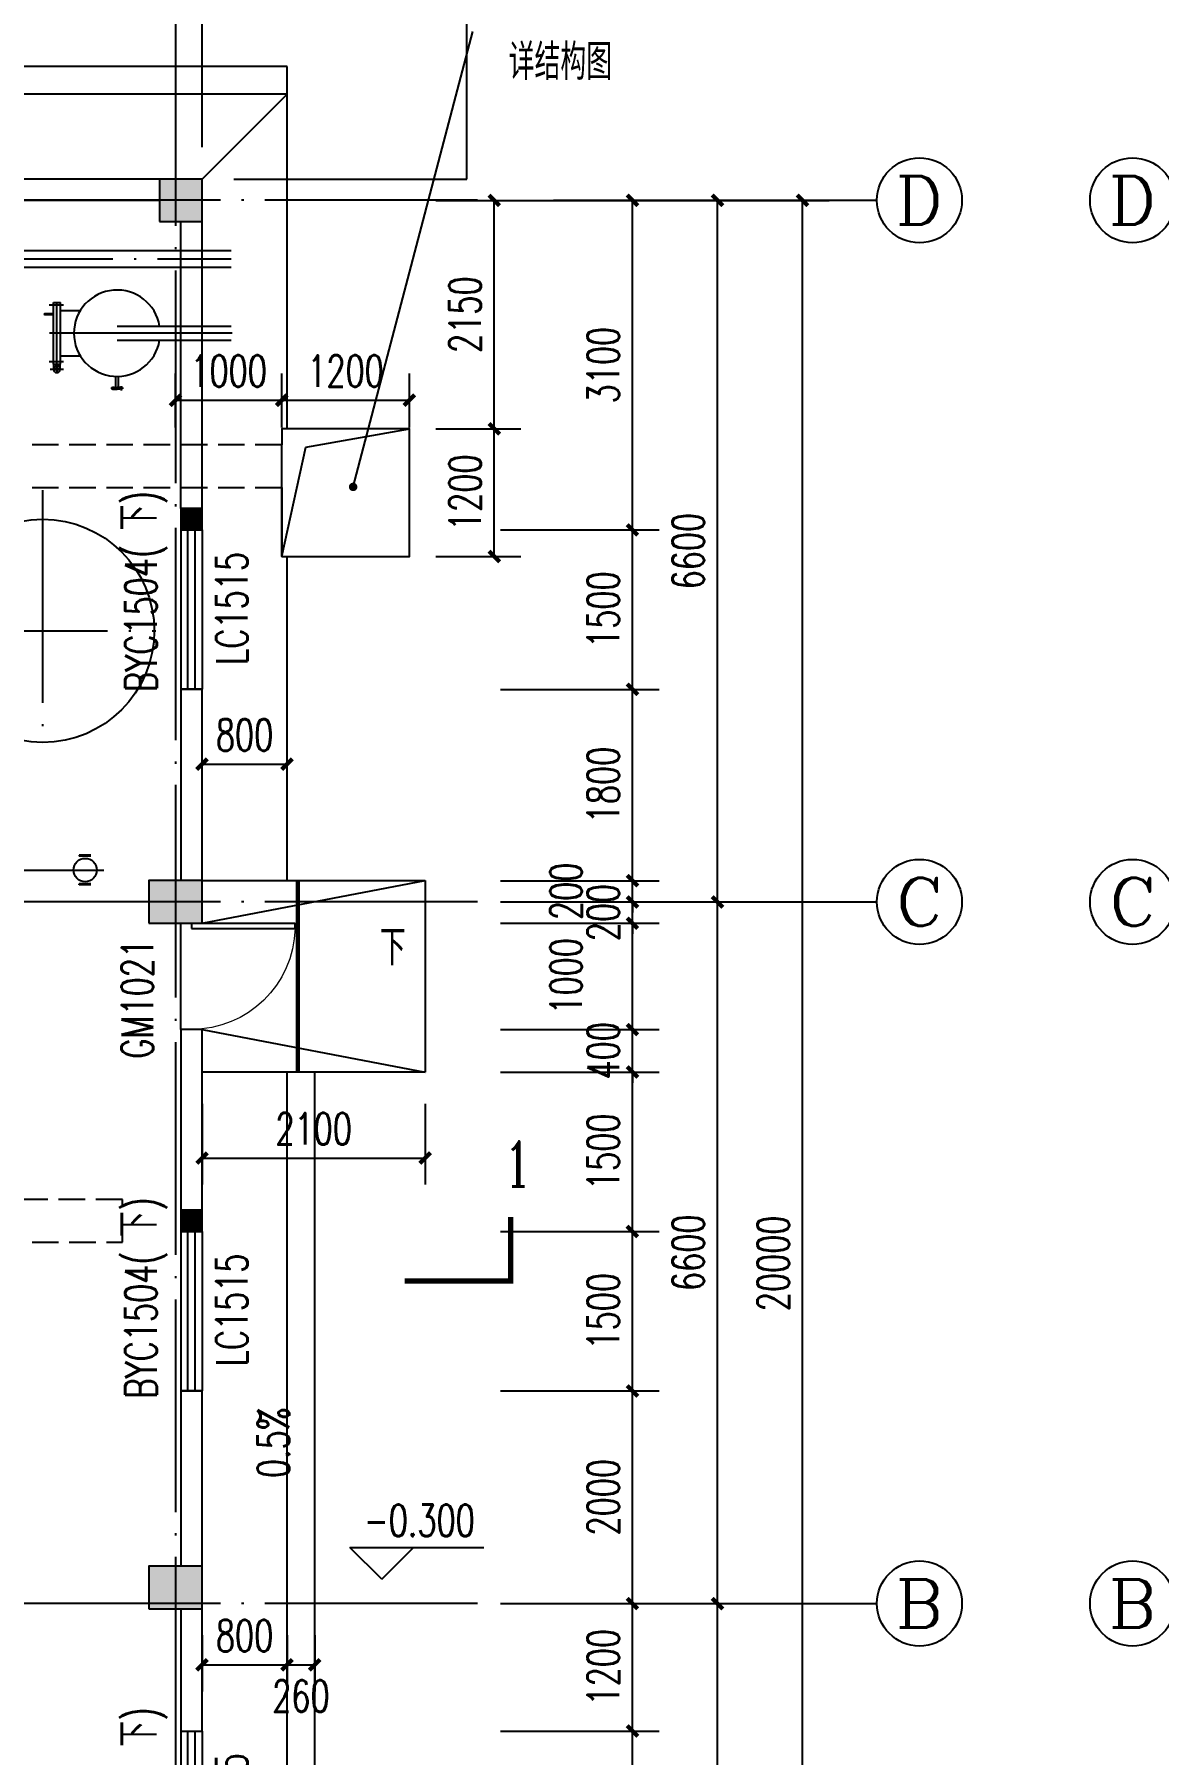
# Model space of a CAD drawing. Header units: millimetres. Extents: x 198973 to 311338, y 50799 to 196797.
# Drawn here: x 217039 to 227615, y 86682 to 102864 of the extents above; entities that cross this region are included whole.
import ezdxf
from ezdxf.enums import TextEntityAlignment as Align

# ---------------------------------------------------------------- set-up
doc = ezdxf.new("R2010")
doc.units = ezdxf.units.MM
doc.header["$LTSCALE"] = 1000
for name, pattern in [('CACHE', [0.375, 0.25, -0.125]), ('CENTER', [2, 1.25, -0.25, 0.25, -0.25]), ('DASH', [0.35, 0.25, -0.1]), ('DOTE', [2.42, 2, -0.2, 0.02, -0.2])]:
    doc.linetypes.add(name, pattern=pattern)
for name, color, linetype in [('01', 7, 'Continuous'), ('3T_WOOD', 21, 'Continuous'), ('AXIS', 3, 'Continuous'), ('AXIS_TEXT', 7, 'Continuous'), ('COLUMN', 255, 'Continuous'), ('DIM_ELEV', 3, 'Continuous'), ('DIM_LEAD', 3, 'Continuous'), ('DIM_SYMB', 3, 'Continuous'), ('DOTE', 1, 'CENTER'), ('PUB_DIM', 3, 'Continuous'), ('PUB_HATCH', 8, 'Continuous'), ('PUB_TEXT', 7, 'Continuous'), ('STAIR', 2, 'Continuous'), ('WALL', 141, 'Continuous'), ('WINDOW', 2, 'Continuous'), ('WINDOW_TEXT', 7, 'Continuous')]:
    doc.layers.add(name, color=color, linetype=linetype)
doc.styles.add('_TCH_AXIS', font='COMPLEX', dxfattribs={"bigfont": 'GBCBIG'})
doc.styles.add('_TCH_DIM', font='SIMPLEX', dxfattribs={"bigfont": 'GBCBIG'})
doc.styles.add('_TCH_DIM_T3', font='SIMPLEX', dxfattribs={"width": 0.705882, "bigfont": 'GBCBIG'})
doc.styles.add('_TCH_LABEL', font='COMPLEX', dxfattribs={"bigfont": 'GBCBIG'})
doc.styles.add('_TCH_WINDOW', font='SIMPLEX', dxfattribs={"height": 3.5, "bigfont": 'GBCBIG'})
doc.styles.add('DIM_FONT', font='SIMPLEX.shx', dxfattribs={"width": 0.8})
doc.dimstyles.new('_TCH_ARCH&&100', dxfattribs={"dimtxt": 297.5, "dimasz": 100, "dimexe": 250, "dimexo": 300, "dimgap": 126.25, "dimtad": 1, "dimdec": 0, "dimzin": 0, "dimdsep": 46, "dimtxsty": '_TCH_DIM_T3', "dimblk": 'ARCHTICK', "dimcen": 0.09, "dimclrt": 7, "dimazin": 2, "dimtfac": 1, "dimtdec": 0, "dimtix": 1, "dimtmove": 2, "dimatfit": 3, "dimfxl": 1, "dimtolj": 1, "dimtzin": 0, "dimarcsym": 0})
doc.dimstyles.new('DIMN', dxfattribs={"dimtxt": 300, "dimasz": 1, "dimexe": 250, "dimexo": 300, "dimgap": 150, "dimtad": 1, "dimdec": 0, "dimzin": 0, "dimdsep": 46, "dimtxsty": 'DIM_FONT', "dimblk": '_DIMX', "dimcen": 0.09, "dimclrt": 7, "dimadec": 0, "dimazin": 0, "dimtfac": 1, "dimtdec": 0, "dimtix": 1, "dimtmove": 2, "dimatfit": 3, "dimldrblk": '_DIMX', "dimfxl": 1, "dimtolj": 1, "dimtzin": 0, "dimarcsym": 0})

# ---------------------------------------------------------------- blocks, each defined once
blk = doc.blocks.new('_ArchTick')
at = {"color": 0, "linetype": 'ByBlock', "const_width": 0.4}
blk.add_lwpolyline([(-0.5, -0.5), (0.5, 0.5)], dxfattribs=at)
blk = doc.blocks.new('*D59')
at = {"layer": 'DEFPOINTS', "color": 0, "transparency": 16777216}
for p in [(218616, 93103), (220716, 93103), (220716, 92294)]:
    blk.add_point(p, dxfattribs=at)
at = {"layer": 'PUB_DIM', "color": 0, "lineweight": -2, "transparency": 16777216}
for p, q in [((218616, 92803), (218616, 92044)), ((220716, 92803), (220716, 92044)), ((218616, 92294), (220716, 92294))]:
    blk.add_line(p, q, dxfattribs=at)
at = {"layer": 'PUB_DIM', "color": 0, "lineweight": -2, "transparency": 16777216, "xscale": 100, "yscale": 100, "zscale": 100, "rotation": 180}
blk.add_blockref('_ArchTick', (218616, 92294), dxfattribs=at)
at = {"layer": 'PUB_DIM', "color": 0, "lineweight": -2, "transparency": 16777216, "xscale": 100, "yscale": 100, "zscale": 100}
blk.add_blockref('_ArchTick', (220716, 92294), dxfattribs=at)
at = {"layer": 'PUB_DIM', "color": 7, "transparency": 16777216, "insert": (219666, 92569), "char_height": 297.5, "attachment_point": 5, "style": '_TCH_DIM_T3'}
blk.add_mtext('\\A1;2100', dxfattribs=at)
blk = doc.blocks.new('*D64')
at = {"layer": 'DEFPOINTS', "color": 0, "transparency": 16777216}
for p in [(219416, 95999), (218616, 95803), (219416, 95803)]:
    blk.add_point(p, dxfattribs=at)
at = {"layer": 'PUB_DIM', "color": 0, "lineweight": -2, "transparency": 16777216}
for p, q in [((218616, 96103), (218616, 96249)), ((219416, 96103), (219416, 96249)), ((218616, 95999), (219416, 95999))]:
    blk.add_line(p, q, dxfattribs=at)
at = {"layer": 'PUB_DIM', "color": 0, "lineweight": -2, "transparency": 16777216, "xscale": 100, "yscale": 100, "zscale": 100, "rotation": 180}
blk.add_blockref('_ArchTick', (218616, 95999), dxfattribs=at)
at = {"layer": 'PUB_DIM', "color": 0, "lineweight": -2, "transparency": 16777216, "xscale": 100, "yscale": 100, "zscale": 100}
blk.add_blockref('_ArchTick', (219416, 95999), dxfattribs=at)
at = {"layer": 'PUB_DIM', "color": 7, "transparency": 16777216, "insert": (219016, 96274), "char_height": 297.5, "attachment_point": 5, "style": '_TCH_DIM_T3'}
blk.add_mtext('\\A1;800', dxfattribs=at)
blk = doc.blocks.new('*D65')
at = {"layer": 'DEFPOINTS', "color": 0, "transparency": 16777216}
for p in [(219366, 99423), (218366, 98866), (219366, 98866)]:
    blk.add_point(p, dxfattribs=at)
at = {"layer": 'PUB_DIM', "color": 0, "lineweight": -2, "transparency": 16777216}
for p, q in [((218366, 99166), (218366, 99673)), ((219366, 99166), (219366, 99673)), ((218366, 99423), (219366, 99423))]:
    blk.add_line(p, q, dxfattribs=at)
at = {"layer": 'PUB_DIM', "color": 0, "lineweight": -2, "transparency": 16777216, "xscale": 100, "yscale": 100, "zscale": 100, "rotation": 180}
blk.add_blockref('_ArchTick', (218366, 99423), dxfattribs=at)
at = {"layer": 'PUB_DIM', "color": 0, "lineweight": -2, "transparency": 16777216, "xscale": 100, "yscale": 100, "zscale": 100}
blk.add_blockref('_ArchTick', (219366, 99423), dxfattribs=at)
at = {"layer": 'PUB_DIM', "color": 7, "transparency": 16777216, "insert": (218866, 99698), "char_height": 297.5, "attachment_point": 5, "style": '_TCH_DIM_T3'}
blk.add_mtext('\\A1;1000', dxfattribs=at)
blk = doc.blocks.new('*D66')
at = {"layer": 'DEFPOINTS', "color": 0, "transparency": 16777216}
for p in [(220566, 99423), (219366, 98866), (220566, 98866)]:
    blk.add_point(p, dxfattribs=at)
at = {"layer": 'PUB_DIM', "color": 0, "lineweight": -2, "transparency": 16777216}
for p, q in [((219366, 99166), (219366, 99673)), ((220566, 99166), (220566, 99673)), ((219366, 99423), (220566, 99423))]:
    blk.add_line(p, q, dxfattribs=at)
at = {"layer": 'PUB_DIM', "color": 0, "lineweight": -2, "transparency": 16777216, "xscale": 100, "yscale": 100, "zscale": 100, "rotation": 180}
blk.add_blockref('_ArchTick', (219366, 99423), dxfattribs=at)
at = {"layer": 'PUB_DIM', "color": 0, "lineweight": -2, "transparency": 16777216, "xscale": 100, "yscale": 100, "zscale": 100}
blk.add_blockref('_ArchTick', (220566, 99423), dxfattribs=at)
at = {"layer": 'PUB_DIM', "color": 7, "transparency": 16777216, "insert": (219966, 99698), "char_height": 297.5, "attachment_point": 5, "style": '_TCH_DIM_T3'}
blk.add_mtext('\\A1;1200', dxfattribs=at)
blk = doc.blocks.new('*D67')
at = {"layer": 'DEFPOINTS', "color": 0, "transparency": 16777216}
for p in [(220514, 99153), (221365, 99153), (220514, 97953)]:
    blk.add_point(p, dxfattribs=at)
at = {"layer": 'PUB_DIM', "color": 0, "lineweight": -2, "transparency": 16777216}
for p, q in [((220814, 99153), (221615, 99153)), ((221365, 97953), (221365, 99153)), ((220814, 97953), (221615, 97953))]:
    blk.add_line(p, q, dxfattribs=at)
at = {"layer": 'PUB_DIM', "color": 0, "lineweight": -2, "transparency": 16777216, "xscale": 100, "yscale": 100, "zscale": 100}
for p, rotation in [((221365, 99153), 90), ((221365, 97953), 270)]:
    blk.add_blockref('_ArchTick', p, dxfattribs=dict(at, rotation=rotation))
at = {"layer": 'PUB_DIM', "color": 7, "transparency": 16777216, "insert": (221090, 98553), "char_height": 297.5, "attachment_point": 5, "rotation": 90, "style": '_TCH_DIM_T3'}
blk.add_mtext('\\A1;1200', dxfattribs=at)
blk = doc.blocks.new('*D68')
at = {"layer": 'DEFPOINTS', "color": 0, "transparency": 16777216}
for p in [(220514, 101303), (221365, 101303), (220514, 99153)]:
    blk.add_point(p, dxfattribs=at)
at = {"layer": 'PUB_DIM', "color": 0, "lineweight": -2, "transparency": 16777216}
for p, q in [((220814, 101303), (221615, 101303)), ((221365, 99153), (221365, 101303)), ((220814, 99153), (221615, 99153))]:
    blk.add_line(p, q, dxfattribs=at)
at = {"layer": 'PUB_DIM', "color": 0, "lineweight": -2, "transparency": 16777216, "xscale": 100, "yscale": 100, "zscale": 100}
for p, rotation in [((221365, 101303), 90), ((221365, 99153), 270)]:
    blk.add_blockref('_ArchTick', p, dxfattribs=dict(at, rotation=rotation))
at = {"layer": 'PUB_DIM', "color": 7, "transparency": 16777216, "insert": (221090, 100228), "char_height": 297.5, "attachment_point": 5, "rotation": 90, "style": '_TCH_DIM_T3'}
blk.add_mtext('\\A1;2150', dxfattribs=at)
blk = doc.blocks.new('*D109')
at = {"layer": 'AXIS', "color": 0, "lineweight": -2, "transparency": 16777216}
for p, q in [((221424, 86904), (222915, 86904)), ((222665, 85404), (222665, 86904)), ((221424, 85404), (222915, 85404))]:
    blk.add_line(p, q, dxfattribs=at)
at = {"layer": 'DEFPOINTS', "color": 0, "transparency": 16777216}
for p in [(221124, 86904), (222665, 86904), (221124, 85404)]:
    blk.add_point(p, dxfattribs=at)
at = {"layer": 'AXIS', "color": 0, "lineweight": -2, "transparency": 16777216, "xscale": 100, "yscale": 100, "zscale": 100}
for p, rotation in [((222665, 86904), 90), ((222665, 85404), 270)]:
    blk.add_blockref('_ArchTick', p, dxfattribs=dict(at, rotation=rotation))
at = {"layer": 'AXIS', "color": 7, "transparency": 16777216, "insert": (222390, 86154), "char_height": 297.5, "attachment_point": 5, "rotation": 90, "style": '_TCH_DIM_T3'}
blk.add_mtext('\\A1;1500', dxfattribs=at)
blk = doc.blocks.new('*D110')
at = {"layer": 'AXIS', "color": 0, "lineweight": -2, "transparency": 16777216}
for p, q in [((221424, 88103), (222915, 88103)), ((222665, 86904), (222665, 88103)), ((221424, 86904), (222915, 86904))]:
    blk.add_line(p, q, dxfattribs=at)
at = {"layer": 'DEFPOINTS', "color": 0, "transparency": 16777216}
for p in [(221124, 88103), (222665, 88103), (221124, 86904)]:
    blk.add_point(p, dxfattribs=at)
at = {"layer": 'AXIS', "color": 0, "lineweight": -2, "transparency": 16777216, "xscale": 100, "yscale": 100, "zscale": 100}
for p, rotation in [((222665, 88103), 90), ((222665, 86904), 270)]:
    blk.add_blockref('_ArchTick', p, dxfattribs=dict(at, rotation=rotation))
at = {"layer": 'AXIS', "color": 7, "transparency": 16777216, "insert": (222390, 87504), "char_height": 297.5, "attachment_point": 5, "rotation": 90, "style": '_TCH_DIM_T3'}
blk.add_mtext('\\A1;1200', dxfattribs=at)
blk = doc.blocks.new('*D111')
at = {"layer": 'AXIS', "color": 0, "lineweight": -2, "transparency": 16777216}
for p, q in [((221424, 90103), (222915, 90103)), ((222665, 88103), (222665, 90103)), ((221424, 88103), (222915, 88103))]:
    blk.add_line(p, q, dxfattribs=at)
at = {"layer": 'DEFPOINTS', "color": 0, "transparency": 16777216}
for p in [(221124, 90103), (222665, 90103), (221124, 88103)]:
    blk.add_point(p, dxfattribs=at)
at = {"layer": 'AXIS', "color": 0, "lineweight": -2, "transparency": 16777216, "xscale": 100, "yscale": 100, "zscale": 100}
for p, rotation in [((222665, 90103), 90), ((222665, 88103), 270)]:
    blk.add_blockref('_ArchTick', p, dxfattribs=dict(at, rotation=rotation))
at = {"layer": 'AXIS', "color": 7, "transparency": 16777216, "insert": (222390, 89103), "char_height": 297.5, "attachment_point": 5, "rotation": 90, "style": '_TCH_DIM_T3'}
blk.add_mtext('\\A1;2000', dxfattribs=at)
blk = doc.blocks.new('*D112')
at = {"layer": 'AXIS', "color": 0, "lineweight": -2, "transparency": 16777216}
for p, q in [((221424, 91603), (222915, 91603)), ((222665, 90103), (222665, 91603)), ((221424, 90103), (222915, 90103))]:
    blk.add_line(p, q, dxfattribs=at)
at = {"layer": 'DEFPOINTS', "color": 0, "transparency": 16777216}
for p in [(221124, 91603), (222665, 91603), (221124, 90103)]:
    blk.add_point(p, dxfattribs=at)
at = {"layer": 'AXIS', "color": 0, "lineweight": -2, "transparency": 16777216, "xscale": 100, "yscale": 100, "zscale": 100}
for p, rotation in [((222665, 91603), 90), ((222665, 90103), 270)]:
    blk.add_blockref('_ArchTick', p, dxfattribs=dict(at, rotation=rotation))
at = {"layer": 'AXIS', "color": 7, "transparency": 16777216, "insert": (222390, 90853), "char_height": 297.5, "attachment_point": 5, "rotation": 90, "style": '_TCH_DIM_T3'}
blk.add_mtext('\\A1;1500', dxfattribs=at)
blk = doc.blocks.new('*D113')
at = {"layer": 'AXIS', "color": 0, "lineweight": -2, "transparency": 16777216}
for p, q in [((221424, 93103), (222915, 93103)), ((222665, 91603), (222665, 93103)), ((221424, 91603), (222915, 91603))]:
    blk.add_line(p, q, dxfattribs=at)
at = {"layer": 'DEFPOINTS', "color": 0, "transparency": 16777216}
for p in [(221124, 93103), (222665, 93103), (221124, 91603)]:
    blk.add_point(p, dxfattribs=at)
at = {"layer": 'AXIS', "color": 0, "lineweight": -2, "transparency": 16777216, "xscale": 100, "yscale": 100, "zscale": 100}
for p, rotation in [((222665, 93103), 90), ((222665, 91603), 270)]:
    blk.add_blockref('_ArchTick', p, dxfattribs=dict(at, rotation=rotation))
at = {"layer": 'AXIS', "color": 7, "transparency": 16777216, "insert": (222390, 92353), "char_height": 297.5, "attachment_point": 5, "rotation": 90, "style": '_TCH_DIM_T3'}
blk.add_mtext('\\A1;1500', dxfattribs=at)
blk = doc.blocks.new('*D114')
at = {"layer": 'AXIS', "color": 0, "lineweight": -2, "transparency": 16777216}
for p, q in [((222665, 93503), (222665, 93603)), ((221424, 93503), (222915, 93503)), ((222665, 93103), (222665, 93503)), ((221424, 93103), (222915, 93103)), ((222665, 93103), (222665, 93003))]:
    blk.add_line(p, q, dxfattribs=at)
at = {"layer": 'DEFPOINTS', "color": 0, "transparency": 16777216}
for p in [(221124, 93503), (222665, 93503), (221124, 93103)]:
    blk.add_point(p, dxfattribs=at)
at = {"layer": 'AXIS', "color": 0, "lineweight": -2, "transparency": 16777216, "xscale": 100, "yscale": 100, "zscale": 100}
for p, rotation in [((222665, 93503), 270), ((222665, 93103), 90)]:
    blk.add_blockref('_ArchTick', p, dxfattribs=dict(at, rotation=rotation))
at = {"layer": 'AXIS', "color": 7, "transparency": 16777216, "insert": (222390, 93303), "char_height": 297.5, "attachment_point": 5, "rotation": 90, "style": '_TCH_DIM_T3'}
blk.add_mtext('\\A1;400', dxfattribs=at)
blk = doc.blocks.new('*D115')
at = {"layer": 'AXIS', "color": 0, "lineweight": -2, "transparency": 16777216}
for p, q in [((221424, 94503), (222915, 94503)), ((222665, 93503), (222665, 94503)), ((221424, 93503), (222915, 93503))]:
    blk.add_line(p, q, dxfattribs=at)
at = {"layer": 'DEFPOINTS', "color": 0, "transparency": 16777216}
for p in [(221124, 94503), (222665, 94503), (221124, 93503)]:
    blk.add_point(p, dxfattribs=at)
at = {"layer": 'AXIS', "color": 0, "lineweight": -2, "transparency": 16777216, "xscale": 100, "yscale": 100, "zscale": 100}
for p, rotation in [((222665, 94503), 90), ((222665, 93503), 270)]:
    blk.add_blockref('_ArchTick', p, dxfattribs=dict(at, rotation=rotation))
at = {"layer": 'AXIS', "color": 7, "transparency": 16777216, "insert": (222040, 94003), "char_height": 297.5, "attachment_point": 5, "rotation": 90, "style": '_TCH_DIM_T3'}
blk.add_mtext('\\A1;1000', dxfattribs=at)
blk = doc.blocks.new('*D116')
at = {"layer": 'AXIS', "color": 0, "lineweight": -2, "transparency": 16777216}
for p, q in [((221424, 94703), (222915, 94703)), ((222665, 94703), (222665, 94803)), ((222665, 94503), (222665, 94703)), ((221424, 94503), (222915, 94503)), ((222665, 94503), (222665, 94403))]:
    blk.add_line(p, q, dxfattribs=at)
at = {"layer": 'DEFPOINTS', "color": 0, "transparency": 16777216}
for p in [(221124, 94703), (222665, 94703), (221124, 94503)]:
    blk.add_point(p, dxfattribs=at)
at = {"layer": 'AXIS', "color": 0, "lineweight": -2, "transparency": 16777216, "xscale": 100, "yscale": 100, "zscale": 100}
for p, rotation in [((222665, 94703), 270), ((222665, 94503), 90)]:
    blk.add_blockref('_ArchTick', p, dxfattribs=dict(at, rotation=rotation))
at = {"layer": 'AXIS', "color": 7, "transparency": 16777216, "insert": (222390, 94603), "char_height": 297.5, "attachment_point": 5, "rotation": 90, "style": '_TCH_DIM_T3'}
blk.add_mtext('\\A1;200', dxfattribs=at)
blk = doc.blocks.new('*D117')
at = {"layer": 'AXIS', "color": 0, "lineweight": -2, "transparency": 16777216}
for p, q in [((222665, 94903), (222665, 95003)), ((221424, 94903), (222915, 94903)), ((222665, 94703), (222665, 94903)), ((221424, 94703), (222915, 94703)), ((222665, 94703), (222665, 94603))]:
    blk.add_line(p, q, dxfattribs=at)
at = {"layer": 'DEFPOINTS', "color": 0, "transparency": 16777216}
for p in [(221124, 94903), (222665, 94903), (221124, 94703)]:
    blk.add_point(p, dxfattribs=at)
at = {"layer": 'AXIS', "color": 0, "lineweight": -2, "transparency": 16777216, "xscale": 100, "yscale": 100, "zscale": 100}
for p, rotation in [((222665, 94903), 270), ((222665, 94703), 90)]:
    blk.add_blockref('_ArchTick', p, dxfattribs=dict(at, rotation=rotation))
at = {"layer": 'AXIS', "color": 7, "transparency": 16777216, "insert": (222040, 94803), "char_height": 297.5, "attachment_point": 5, "rotation": 90, "style": '_TCH_DIM_T3'}
blk.add_mtext('\\A1;200', dxfattribs=at)
blk = doc.blocks.new('*D118')
at = {"layer": 'AXIS', "color": 0, "lineweight": -2, "transparency": 16777216}
for p, q in [((221424, 96703), (222915, 96703)), ((222665, 94903), (222665, 96703)), ((221424, 94903), (222915, 94903))]:
    blk.add_line(p, q, dxfattribs=at)
at = {"layer": 'DEFPOINTS', "color": 0, "transparency": 16777216}
for p in [(221124, 96703), (222665, 96703), (221124, 94903)]:
    blk.add_point(p, dxfattribs=at)
at = {"layer": 'AXIS', "color": 0, "lineweight": -2, "transparency": 16777216, "xscale": 100, "yscale": 100, "zscale": 100}
for p, rotation in [((222665, 96703), 90), ((222665, 94903), 270)]:
    blk.add_blockref('_ArchTick', p, dxfattribs=dict(at, rotation=rotation))
at = {"layer": 'AXIS', "color": 7, "transparency": 16777216, "insert": (222390, 95803), "char_height": 297.5, "attachment_point": 5, "rotation": 90, "style": '_TCH_DIM_T3'}
blk.add_mtext('\\A1;1800', dxfattribs=at)
blk = doc.blocks.new('*D119')
at = {"layer": 'AXIS', "color": 0, "lineweight": -2, "transparency": 16777216}
for p, q in [((221424, 98203), (222915, 98203)), ((222665, 96703), (222665, 98203)), ((221424, 96703), (222915, 96703))]:
    blk.add_line(p, q, dxfattribs=at)
at = {"layer": 'DEFPOINTS', "color": 0, "transparency": 16777216}
for p in [(221124, 98203), (222665, 98203), (221124, 96703)]:
    blk.add_point(p, dxfattribs=at)
at = {"layer": 'AXIS', "color": 0, "lineweight": -2, "transparency": 16777216, "xscale": 100, "yscale": 100, "zscale": 100}
for p, rotation in [((222665, 98203), 90), ((222665, 96703), 270)]:
    blk.add_blockref('_ArchTick', p, dxfattribs=dict(at, rotation=rotation))
at = {"layer": 'AXIS', "color": 7, "transparency": 16777216, "insert": (222390, 97453), "char_height": 297.5, "attachment_point": 5, "rotation": 90, "style": '_TCH_DIM_T3'}
blk.add_mtext('\\A1;1500', dxfattribs=at)
blk = doc.blocks.new('*D120')
at = {"layer": 'AXIS', "color": 0, "lineweight": -2, "transparency": 16777216}
for p, q in [((221424, 101303), (222915, 101303)), ((222665, 98203), (222665, 101303)), ((221424, 98203), (222915, 98203))]:
    blk.add_line(p, q, dxfattribs=at)
at = {"layer": 'DEFPOINTS', "color": 0, "transparency": 16777216}
for p in [(221124, 101303), (222665, 101303), (221124, 98203)]:
    blk.add_point(p, dxfattribs=at)
at = {"layer": 'AXIS', "color": 0, "lineweight": -2, "transparency": 16777216, "xscale": 100, "yscale": 100, "zscale": 100}
for p, rotation in [((222665, 101303), 90), ((222665, 98203), 270)]:
    blk.add_blockref('_ArchTick', p, dxfattribs=dict(at, rotation=rotation))
at = {"layer": 'AXIS', "color": 7, "transparency": 16777216, "insert": (222390, 99753), "char_height": 297.5, "attachment_point": 5, "rotation": 90, "style": '_TCH_DIM_T3'}
blk.add_mtext('\\A1;3100', dxfattribs=at)
blk = doc.blocks.new('*D121')
at = {"layer": 'AXIS', "color": 0, "lineweight": -2, "transparency": 16777216}
for p, q in [((222224, 88103), (223715, 88103)), ((223465, 81303), (223465, 88103)), ((222224, 81303), (223715, 81303))]:
    blk.add_line(p, q, dxfattribs=at)
at = {"layer": 'DEFPOINTS', "color": 0, "transparency": 16777216}
for p in [(221924, 88103), (223465, 88103), (221924, 81303)]:
    blk.add_point(p, dxfattribs=at)
at = {"layer": 'AXIS', "color": 0, "lineweight": -2, "transparency": 16777216, "xscale": 100, "yscale": 100, "zscale": 100}
for p, rotation in [((223465, 88103), 90), ((223465, 81303), 270)]:
    blk.add_blockref('_ArchTick', p, dxfattribs=dict(at, rotation=rotation))
at = {"layer": 'AXIS', "color": 7, "transparency": 16777216, "insert": (223190, 84703), "char_height": 297.5, "attachment_point": 5, "rotation": 90, "style": '_TCH_DIM_T3'}
blk.add_mtext('\\A1;6800', dxfattribs=at)
blk = doc.blocks.new('*D122')
at = {"layer": 'AXIS', "color": 0, "lineweight": -2, "transparency": 16777216}
for p, q in [((222224, 94703), (223715, 94703)), ((223465, 88103), (223465, 94703)), ((222224, 88103), (223715, 88103))]:
    blk.add_line(p, q, dxfattribs=at)
at = {"layer": 'DEFPOINTS', "color": 0, "transparency": 16777216}
for p in [(221924, 94703), (223465, 94703), (221924, 88103)]:
    blk.add_point(p, dxfattribs=at)
at = {"layer": 'AXIS', "color": 0, "lineweight": -2, "transparency": 16777216, "xscale": 100, "yscale": 100, "zscale": 100}
for p, rotation in [((223465, 94703), 90), ((223465, 88103), 270)]:
    blk.add_blockref('_ArchTick', p, dxfattribs=dict(at, rotation=rotation))
at = {"layer": 'AXIS', "color": 7, "transparency": 16777216, "insert": (223190, 91403), "char_height": 297.5, "attachment_point": 5, "rotation": 90, "style": '_TCH_DIM_T3'}
blk.add_mtext('\\A1;6600', dxfattribs=at)
blk = doc.blocks.new('*D123')
at = {"layer": 'AXIS', "color": 0, "lineweight": -2, "transparency": 16777216}
for p, q in [((222224, 101303), (223715, 101303)), ((223465, 94703), (223465, 101303)), ((222224, 94703), (223715, 94703))]:
    blk.add_line(p, q, dxfattribs=at)
at = {"layer": 'DEFPOINTS', "color": 0, "transparency": 16777216}
for p in [(221924, 101303), (223465, 101303), (221924, 94703)]:
    blk.add_point(p, dxfattribs=at)
at = {"layer": 'AXIS', "color": 0, "lineweight": -2, "transparency": 16777216, "xscale": 100, "yscale": 100, "zscale": 100}
for p, rotation in [((223465, 101303), 90), ((223465, 94703), 270)]:
    blk.add_blockref('_ArchTick', p, dxfattribs=dict(at, rotation=rotation))
at = {"layer": 'AXIS', "color": 7, "transparency": 16777216, "insert": (223190, 98003), "char_height": 297.5, "attachment_point": 5, "rotation": 90, "style": '_TCH_DIM_T3'}
blk.add_mtext('\\A1;6600', dxfattribs=at)
blk = doc.blocks.new('*D124')
at = {"layer": 'AXIS', "color": 0, "lineweight": -2, "transparency": 16777216}
for p, q in [((222224, 101303), (224515, 101303)), ((224265, 81303), (224265, 101303)), ((222224, 81303), (224515, 81303))]:
    blk.add_line(p, q, dxfattribs=at)
at = {"layer": 'DEFPOINTS', "color": 0, "transparency": 16777216}
for p in [(221924, 101303), (224265, 101303), (221924, 81303)]:
    blk.add_point(p, dxfattribs=at)
at = {"layer": 'AXIS', "color": 0, "lineweight": -2, "transparency": 16777216, "xscale": 100, "yscale": 100, "zscale": 100}
for p, rotation in [((224265, 101303), 90), ((224265, 81303), 270)]:
    blk.add_blockref('_ArchTick', p, dxfattribs=dict(at, rotation=rotation))
at = {"layer": 'AXIS', "color": 7, "transparency": 16777216, "insert": (223990, 91303), "char_height": 297.5, "attachment_point": 5, "rotation": 90, "style": '_TCH_DIM_T3'}
blk.add_mtext('\\A1;20000', dxfattribs=at)
blk = doc.blocks.new('*D148')
at = {"layer": 'DEFPOINTS', "color": 0, "transparency": 16777216}
for p in [(218616, 88105), (219416, 88105), (219416, 87526)]:
    blk.add_point(p, dxfattribs=at)
at = {"layer": 'PUB_DIM', "color": 0, "lineweight": -2, "transparency": 16777216}
for p, q in [((218616, 87805), (218616, 87276)), ((219416, 87805), (219416, 87276)), ((218616, 87526), (219416, 87526))]:
    blk.add_line(p, q, dxfattribs=at)
at = {"layer": 'PUB_DIM', "color": 0, "lineweight": -2, "transparency": 16777216, "xscale": 100, "yscale": 100, "zscale": 100, "rotation": 180}
blk.add_blockref('_ArchTick', (218616, 87526), dxfattribs=at)
at = {"layer": 'PUB_DIM', "color": 0, "lineweight": -2, "transparency": 16777216, "xscale": 100, "yscale": 100, "zscale": 100}
blk.add_blockref('_ArchTick', (219416, 87526), dxfattribs=at)
at = {"layer": 'PUB_DIM', "color": 7, "transparency": 16777216, "insert": (219016, 87801), "char_height": 297.5, "attachment_point": 5, "style": '_TCH_DIM_T3'}
blk.add_mtext('\\A1;800', dxfattribs=at)
blk = doc.blocks.new('*D149')
at = {"layer": 'DEFPOINTS', "color": 0, "transparency": 16777216}
for p in [(219416, 88105), (219676, 88105), (219676, 87526)]:
    blk.add_point(p, dxfattribs=at)
at = {"layer": 'PUB_DIM', "color": 0, "lineweight": -2, "transparency": 16777216}
for p, q in [((219416, 87805), (219416, 87276)), ((219676, 87805), (219676, 87276)), ((219416, 87526), (219676, 87526))]:
    blk.add_line(p, q, dxfattribs=at)
at = {"layer": 'PUB_DIM', "color": 0, "lineweight": -2, "transparency": 16777216, "xscale": 100, "yscale": 100, "zscale": 100, "rotation": 180}
blk.add_blockref('_ArchTick', (219416, 87526), dxfattribs=at)
at = {"layer": 'PUB_DIM', "color": 0, "lineweight": -2, "transparency": 16777216, "xscale": 100, "yscale": 100, "zscale": 100}
blk.add_blockref('_ArchTick', (219676, 87526), dxfattribs=at)
at = {"layer": 'PUB_DIM', "color": 7, "transparency": 16777216, "insert": (219546, 87233), "char_height": 297.5, "attachment_point": 5, "style": '_TCH_DIM_T3'}
blk.add_mtext('\\A1;260', dxfattribs=at)
blk = doc.blocks.new('$TCHSYS$WIN2D')
for p, q in [((-0.5, 0.5), (0.5, 0.5)), ((-0.5, 0.5), (-0.5, -0.5)), ((0.5, 0.5), (0.5, -0.5)), ((0.5, 0.167), (-0.5, 0.167)), ((0.5, -0.167), (-0.5, -0.167)), ((-0.5, -0.5), (0.5, -0.5))]:
    blk.add_line(p, q)
blk = doc.blocks.new('_FZH')
blk.add_lwpolyline([(-0.5, -0.5), (0.5, -0.5), (0.5, 0.5), (-0.5, 0.5)], close=True)
at = {"layer": 'PUB_HATCH'}
blk.add_solid([(-0.5, -0.5), (0.5, -0.5), (-0.5, 0.5), (0.5, 0.5)], dxfattribs=at)
blk = doc.blocks.new('$DorLib2D$00000001')
for p, q in [((0.45, 0.975), (0.5, 0.975)), ((0.45, 0), (0.45, 0.975)), ((0.5, 0), (0.5, 0.975)), ((0.5, 0), (0.45, 0))]:
    blk.add_line(p, q)
at = {"lineweight": 13}
blk.add_arc((0.475, 0), 0.975, 91.4693, 180, dxfattribs=at)
blk = doc.blocks.new('*D170')
at = {"layer": 'DEFPOINTS', "color": 0, "transparency": 16777216}
for p in [(220054, 103466), (218616, 101503), (208116, 81103)]:
    blk.add_point(p, dxfattribs=at)
at = {"layer": 'STAIR', "color": 0, "lineweight": -2, "transparency": 16777216}
for p, q in [((220054, 103464), (220054, 104644)), ((218616, 103462), (220054, 103464)), ((218616, 101803), (218616, 103462))]:
    blk.add_line(p, q, dxfattribs=at)
at = {"layer": 'STAIR', "color": 7, "transparency": 16777216, "insert": (219754, 104130), "char_height": 300, "attachment_point": 5, "rotation": 90, "style": 'DIM_FONT'}
blk.add_mtext('\\A1;10500', dxfattribs=at)
blk = doc.blocks.new('_DIMX')
blk.add_line((-150, 0), (150, 0))
at = {"const_width": 50}
blk.add_lwpolyline([(-70, -70), (70, 70)], dxfattribs=at)
blk = doc.blocks.new('*D171')
at = {"layer": 'DEFPOINTS', "color": 0, "transparency": 16777216}
for p in [(221110, 103729), (218616, 101503), (208116, 81103)]:
    blk.add_point(p, dxfattribs=at)
at = {"layer": 'STAIR', "color": 0, "lineweight": -2, "transparency": 16777216}
for p, q in [((221106, 101503), (221108, 103729)), ((221108, 103729), (222334, 103729)), ((218916, 101503), (221106, 101503))]:
    blk.add_line(p, q, dxfattribs=at)
at = {"layer": 'STAIR', "color": 7, "transparency": 16777216, "insert": (221797, 104029), "char_height": 300, "attachment_point": 5, "style": 'DIM_FONT'}
blk.add_mtext('\\A1;20400', dxfattribs=at)

msp = doc.modelspace()

# ---------------------------------------------------------------- linework, layer by layer
at = {"layer": '01'}
for p, q in [((218616.2, 94903.4), (220716.2, 94903.4)), ((218616.2, 94503.4), (220716.2, 94903.4)), ((220716.2, 94903.4), (220716.2, 93103.4)), ((218616.2, 93503.4), (220716.2, 93103.4)), ((220716.2, 93103.4), (218616.2, 93103.4))]:
    msp.add_line(p, q, dxfattribs=at)
at = {"layer": '3T_WOOD'}
for p, q in [((219416.2, 102563.4), (213316.2, 102563.4)), ((219416.2, 99153.4), (219416.2, 102563.4)), ((219416.2, 102303.4), (213316.2, 102303.4)), ((218616.2, 101503.4), (219416.2, 102303.4))]:
    msp.add_line(p, q, dxfattribs=at)
for points in [[(219416.2, 94903.4), (219416.2, 97953.4)], [(219416.2, 84903.4), (219416.2, 93103.4)], [(219676.2, 84903.4), (219676.2, 93103.4)]]:
    msp.add_lwpolyline(points, dxfattribs=at)
at = {"layer": '3T_WOOD', "linetype": 'CACHE', "const_width": 40}
msp.add_lwpolyline([(219516.2, 93103.4), (219516.2, 94903.4)], dxfattribs=at)
at = {"layer": 'AXIS'}
for p, q in [((221923.7, 101303.4), (224965.1, 101303.4)), ((221923.7, 94703.4), (224965.1, 94703.4)), ((221923.7, 88103.4), (224965.1, 88103.4))]:
    msp.add_line(p, q, dxfattribs=at)
for centre in [(225365.1, 101303.4), (227369.9, 101303.4), (225365.1, 94703.4), (227369.9, 94703.4), (225365.1, 88103.4), (227369.9, 88103.4)]:
    msp.add_circle(centre, 400, dxfattribs=at)
at = {"layer": 'DIM_ELEV'}
for p, q in [((220306.7, 88331.8), (220006.7, 88631.8)), ((220006.7, 88631.8), (221268.2, 88631.8)), ((220306.7, 88331.8), (220606.7, 88631.8))]:
    msp.add_line(p, q, dxfattribs=at)
at = {"layer": 'DIM_LEAD'}
msp.add_line((220037.1, 98607.6), (221164.2, 102891.5), dxfattribs=at)
at = {"layer": 'DIM_LEAD', "const_width": 40}
msp.add_lwpolyline([(220032, 98588.2, 1), (220042.2, 98626.9, 1)], format="xyb", close=True, dxfattribs=at)
at = {"layer": 'DIM_SYMB'}
for points in [[(220049.2, 94000.4, 0, 0, 0), (220416.2, 94000.4, 80, 0, 0), (220716.2, 94000.4, 0, 0, 0)], [(219540.7, 90157.3, 0, 0, 0), (219540.7, 89388.8, 80, 0, 0), (219540.7, 89088.8, 0, 0, 0)]]:
    msp.add_lwpolyline(points, format="xyseb", dxfattribs=at)
at = {"layer": 'DIM_SYMB', "const_width": 50}
msp.add_lwpolyline([(220520.7, 91138), (221520.7, 91138), (221520.7, 91738)], dxfattribs=at)
at = {"layer": 'DOTE', "linetype": 'DOTE'}
for p, q in [((218366.2, 103063.8), (218366.2, 79066.4)), ((221208, 101303.4), (204762, 101303.4)), ((210936, 100753.4), (218891.2, 100753.4)), ((218899.3, 100053.4), (217181.3, 100053.4)), ((217116.2, 98576.8), (217116.2, 96203.8)), ((215726.7, 97253.4), (218181.1, 97253.4)), ((221208, 94703.4), (204762, 94703.4)), ((221208, 88103.4), (204762, 88103.4))]:
    msp.add_line(p, q, dxfattribs=at)
at = {"layer": 'PUB_HATCH', "ltscale": 0.5}
for p, q in [((211096.2, 100832.9), (218891.2, 100832.9)), ((211175.7, 100673.9), (218891.2, 100673.9)), ((217218.2, 99763.4), (217218.2, 100343.4)), ((217218.2, 100343.4), (217284.3, 100343.4)), ((217250.2, 99763.5), (217250.2, 100343.4)), ((217284.2, 99763.4), (217284.3, 100343.4)), ((217128.3, 100233.2), (217218.2, 100233.2)), ((217137, 100224.5), (217137, 100241.9)), ((217137, 100238.2), (217218.2, 100238.4)), ((217137, 100228.2), (217218.2, 100228)), ((217177.2, 100320.6), (217311.1, 100320.6)), ((217284.3, 100266.6), (217470.7, 100266.6)), ((217818.9, 100119.8), (218891.2, 100119.8)), ((217816.2, 99986.9), (218891.2, 99986.9)), ((217178.5, 99786), (217312.6, 99786)), ((217312, 99712.9), (217188.4, 99712.9)), ((217218.2, 99763.4), (217284.2, 99763.4)), ((217220.2, 99712.9), (217220.2, 99763.4)), ((217250.2, 99763.4), (217250.2, 99673)), ((217280.2, 99712.9), (217280.2, 99763.4)), ((217284.2, 99840.6), (217470.5, 99840.6)), ((217763.7, 99543.3), (217816.2, 99543.3)), ((217763.7, 99543.3), (217763.7, 99529.3)), ((217763.7, 99529.3), (217816.2, 99529.3)), ((217778.7, 99553.6), (217778.7, 99516.1)), ((217788.7, 99529.3), (217788.7, 99527.3)), ((217788.7, 99527.3), (217816.2, 99527.3)), ((217803.7, 99543.3), (217803.7, 99647.6)), ((217868.7, 99543.3), (217816.2, 99543.3)), ((217868.7, 99529.3), (217816.2, 99529.3)), ((217843.7, 99527.3), (217816.2, 99527.3)), ((217828.7, 99543.3), (217828.7, 99647.6)), ((217843.7, 99529.3), (217843.7, 99527.3)), ((217853.7, 99555.7), (217853.7, 99514.1)), ((217868.7, 99543.3), (217868.7, 99529.3)), ((216529.6, 95003.4), (217690.7, 95003.4)), ((217461.2, 95143.4), (217461.2, 95133.4)), ((217571.2, 95143.4), (217461.2, 95143.4)), ((217571.2, 95133.4), (217461.2, 95133.4)), ((217461.2, 94863.4), (217461.2, 94873.4)), ((217571.2, 94873.4), (217461.2, 94873.4)), ((217571.2, 94863.4), (217461.2, 94863.4))]:
    msp.add_line(p, q, dxfattribs=at)
for centre, radius in [((217250.2, 99712.9), 10), ((217116.2, 97253.4), 1050), ((217516.2, 95003.4), 110)]:
    msp.add_circle(centre, radius, dxfattribs=at)
for centre, radius, start, end in [((217816.2, 100053.4), 406, 9.4154, 350.57287), ((217137, 100233.2), 5, 90.13742, 270.13742), ((217250.2, 99712.9), 30, 180, 0)]:
    msp.add_arc(centre, radius, start, end, dxfattribs=at)
for points, knots in [([(217256.6, 99763.4), (217243.3, 99751.2), (217228.8, 99733.9), (217223.7, 99727.9), (217220.2, 99712.9)], [7.2112684, 7.2112684, 7.2112684, 7.2112684, 30.2606279, 75.3155426, 75.3155426, 75.3155426, 75.3155426]), ([(217245.2, 99763.4), (217257, 99751.4), (217271.6, 99734), (217276.8, 99727.9), (217280.2, 99712.9)], [6.6715006, 6.6715006, 6.6715006, 6.6715006, 30.2606279, 75.3155426, 75.3155426, 75.3155426, 75.3155426])]:
    msp.add_open_spline(points, degree=3, knots=knots, dxfattribs=at)
at = {"layer": 'WALL'}
for p, q in [((218216.2, 101503.4), (216466.4, 101503.4)), ((216466.4, 101303.4), (218216.2, 101303.4)), ((218416.2, 98403.4), (218416.2, 101103.4)), ((218616.2, 98403.4), (218616.2, 101103.4)), ((218616.2, 96703.4), (218416.2, 96703.4)), ((218416.2, 96703.4), (218416.2, 94903.4)), ((218616.2, 94903.4), (218616.2, 96703.4)), ((218616.2, 93503.4), (218416.2, 93503.4)), ((218416.2, 93503.4), (218416.2, 91803.4)), ((218616.2, 91803.4), (218616.2, 93503.4)), ((218616.2, 90103.4), (218416.2, 90103.4)), ((218416.2, 90103.4), (218416.2, 88453.4)), ((218616.2, 88453.4), (218616.2, 90103.4)), ((218416.2, 88053.4), (218416.2, 86903.8)), ((218616.2, 86903.8), (218616.2, 88053.4)), ((218416.2, 86903.8), (218616.2, 86903.8))]:
    msp.add_line(p, q, dxfattribs=at)
at = {"layer": 'WINDOW'}
for p, q in [((219592.9, 98981), (220566.2, 99153.4)), ((219366.2, 97953.4), (219366.2, 99003.4)), ((219366.2, 97953.4), (219592.9, 98981)), ((218416.2, 93503.4), (218416.2, 94503.4))]:
    msp.add_line(p, q, dxfattribs=at)
at = {"layer": 'WINDOW', "linetype": 'DASH'}
for points in [[(219366.2, 99003.4), (214916.2, 99003.4), (214916.2, 100453.4), (214516.2, 100453.4), (214516.2, 98303.4), (210341.2, 98303.4), (210341.2, 97903.4)], [(214516.2, 88703.4), (216666.2, 88703.4), (216666.2, 88903.4), (214916.2, 88903.4), (214916.2, 91503.4), (217866.2, 91503.4), (217866.2, 91903.4), (214916.2, 91903.4), (214916.2, 98603.4), (219366.2, 98603.4)]]:
    msp.add_lwpolyline(points, dxfattribs=at)
at = {"layer": 'WINDOW'}
msp.add_lwpolyline([(219366.2, 98603.4), (219366.2, 97953.4), (220566.2, 97953.4), (220566.2, 99153.4), (219366.2, 99153.4), (219366.2, 99003.4)], dxfattribs=at)

# ---------------------------------------------------------------- block references
at = {"layer": 'COLUMN', "yscale": 400, "zscale": 400}
for p, xscale in [((218416.2, 101303.4), 400), ((218366.2, 94703.4), 500), ((218366.2, 88253.4), 500)]:
    msp.add_blockref('_FZH', p, dxfattribs=dict(at, xscale=xscale))
at = {"layer": 'COLUMN', "xscale": 200, "yscale": 200, "zscale": 200, "rotation": 90}
for p in [(218516.2, 98303.4), (218516.2, 91703.4)]:
    msp.add_blockref('_FZH', p, dxfattribs=at)
at = {"layer": 'WINDOW'}
ref = msp.add_blockref('$TCHSYS$WIN2D', (218516.2, 97453.4), dxfattribs=dict(at, xscale=-1500, yscale=200, zscale=-1500, rotation=90))
ref.add_attrib('A', 'LC1515', (219044.9, 96933.4), dxfattribs={"layer": 'WINDOW_TEXT', "height": 297.5, "rotation": 90, "style": '_TCH_WINDOW', "width": 0.705882})
ref = msp.add_blockref('$DorLib2D$00000001', (218516.2, 94003.4), dxfattribs=dict(at, xscale=1000, yscale=-1000, zscale=1000, rotation=90))
ref.add_attrib('A', 'GM1021', (218155.8, 93229.4), dxfattribs={"layer": 'WINDOW_TEXT', "height": 297.5, "rotation": 90, "style": '_TCH_WINDOW', "width": 0.705882})
ref = msp.add_blockref('$TCHSYS$WIN2D', (218516.2, 90853.4), dxfattribs=dict(at, xscale=-1500, yscale=200, zscale=-1500, rotation=90))
ref.add_attrib('A', 'LC1515', (219044.9, 90333.4), dxfattribs={"layer": 'WINDOW_TEXT', "height": 297.5, "rotation": 90, "style": '_TCH_WINDOW', "width": 0.705882})
ref = msp.add_blockref('$TCHSYS$WIN2D', (218516.2, 86153.8), dxfattribs=dict(at, xscale=-1500, yscale=200, zscale=-1500, rotation=90))
ref.add_attrib('A', 'LC1515', (219044.9, 85633.8), dxfattribs={"layer": 'WINDOW_TEXT', "height": 297.5, "rotation": 90, "style": '_TCH_WINDOW', "width": 0.705882})

# ---------------------------------------------------------------- texts
at = {"layer": 'AXIS_TEXT', "style": '_TCH_AXIS'}
for s, width, p, p2 in [('D', 1.235294, (225138.8, 101077.1), (225591.3, 101077.1)), ('D', 1.235294, (227143.6, 101077.1), (227596.2, 101077.1)), ('C', 1.4, (225138.8, 94477.1), (225591.3, 94477.1)), ('C', 1.4, (227143.6, 94477.1), (227596.2, 94477.1)), ('B', 1.235294, (225138.8, 87877.1), (225591.3, 87877.1)), ('B', 1.235294, (227143.6, 87877.1), (227596.2, 87877.1))]:
    msp.add_text(s, height=452.5, dxfattribs=dict(at, width=width)).set_placement(p, p2, align=Align.FIT)
at = {"layer": 'PUB_TEXT', "style": '_TCH_DIM'}
for s, height, p in [('详结构图', 337.59, (221500.4, 102436.5)), ('下', 337.6, (220287.8, 94105.4))]:
    msp.add_text(s, height=height, dxfattribs=at).set_placement(p)
at = {"layer": 'PUB_TEXT', "width": 0.705882}
for s, height, style, p in [('1', 425, '_TCH_LABEL', (221456.4, 92025.5)), ('-0.300', 297.5, '_TCH_DIM', (220138.2, 88736.8))]:
    msp.add_text(s, height=height, dxfattribs=dict(at, style=style)).set_placement(p)
at = {"layer": 'PUB_TEXT', "style": '_TCH_DIM', "width": 0.705882}
msp.add_text('0.5%', height=297.5, rotation=90, dxfattribs=at).set_placement((219435.7, 89283.1))
at = {"layer": 'WINDOW_TEXT', "style": '_TCH_WINDOW', "width": 0.705882}
for s, p in [(')', (218189.2, 98443.9)), ('BYC1504(', (218189.2, 96678.2)), (')', (218189.2, 91797.2)), ('BYC1504(', (218189.2, 90031.5)), (')', (218189.2, 87001.7))]:
    msp.add_text(s, height=297.5, rotation=90, dxfattribs=at).set_placement(p)
at = {"layer": 'WINDOW_TEXT', "style": '_TCH_WINDOW'}
for p in [(218189.2, 98198.2), (218189.2, 91551.5), (218189.2, 86755.9)]:
    msp.add_text('下', height=337.6, rotation=90, dxfattribs=at).set_placement(p)

# ---------------------------------------------------------------- dimensions: what is measured, and where the dimension line sits
at = {"layer": 'AXIS'}
for p1, p2, distance, text, picture, middle in [((221123.7, 98203.4), (221123.7, 101303.4), -1541.3, '3100', '*D120', (222390.1, 99753.4)), ((221923.7, 94703.4), (221923.7, 101303.4), -1541.3, '6600', '*D123', (223190.1, 98003.4)), ((221923.7, 81303.4), (221923.7, 101303.4), -2341.3, '20000', '*D124', (223990.1, 91303.4)), ((221123.7, 96703.4), (221123.7, 98203.4), -1541.3, '1500', '*D119', (222390.1, 97453.4)), ((221123.7, 94903.4), (221123.7, 96703.4), -1541.3, '1800', '*D118', (222390.1, 95803.4)), ((221123.7, 94503.4), (221123.7, 94703.4), -1541.3, '200', '*D116', (222390.1, 94603.4)), ((221923.7, 88103.4), (221923.7, 94703.4), -1541.3, '6600', '*D122', (223190.1, 91403.4)), ((221123.7, 93103.4), (221123.7, 93503.4), -1541.3, '400', '*D114', (222390.1, 93303.4)), ((221123.7, 91603.4), (221123.7, 93103.4), -1541.3, '1500', '*D113', (222390.1, 92353.4)), ((221123.7, 90103.4), (221123.7, 91603.4), -1541.3, '1500', '*D112', (222390.1, 90853.4)), ((221123.7, 88103.4), (221123.7, 90103.4), -1541.3, '2000', '*D111', (222390.1, 89103.4)), ((221123.7, 86903.8), (221123.7, 88103.4), -1541.3, '1200', '*D110', (222390.1, 87503.6)), ((221923.7, 81303.4), (221923.7, 88103.4), -1541.3, '6800', '*D121', (223190.1, 84703.4)), ((221123.7, 85403.8), (221123.7, 86903.8), -1541.3, '1500', '*D109', (222390.1, 86153.8))]:
    dim = msp.add_aligned_dim(p1=p1, p2=p2, distance=distance, text=text, dimstyle='_TCH_ARCH&&100', dxfattribs=at)
    dim.commit()
    dim.dimension.update_dxf_attribs({"geometry": picture, "text_midpoint": middle})
for base, p1, p2, text, picture, middle in [((222665.1, 94903.4), (221123.7, 94703.4), (221123.7, 94903.4), '200', '*D117', (222040.1, 94803.4)), ((222665.1, 94503.4), (221123.7, 93503.4), (221123.7, 94503.4), '1000', '*D115', (222040.1, 94003.4))]:
    dim = msp.add_linear_dim(base=base, p1=p1, p2=p2, angle=90, text=text, dimstyle='_TCH_ARCH&&100', dxfattribs=at)
    dim.commit()
    dim.dimension.update_dxf_attribs({"geometry": picture, "text_midpoint": middle, "dimtype": 129})
at = {"layer": 'PUB_DIM'}
for p1, p2, distance, text, picture, middle in [((220514.2, 99153.4), (220514.2, 101303.4), -851.2, '2150', '*D68', (221090.4, 100228.4)), ((218366.2, 98865.8), (219366.2, 98865.8), 557.1, '1000', '*D65', (218866.2, 99697.9)), ((219366.2, 98865.8), (220566.2, 98865.8), 557.1, '1200', '*D66', (219966.2, 99697.9)), ((220514.2, 97953.4), (220514.2, 99153.4), -851.2, '1200', '*D67', (221090.4, 98553.4)), ((218616.2, 95803.4), (219416.2, 95803.4), 195.2, '800', '*D64', (219016.2, 96273.6)), ((218616.2, 93103.4), (220716.2, 93103.4), -809.4, '2100', '*D59', (219666.2, 92569)), ((218616.2, 88105.2), (219416.2, 88105.2), -579.6, '800', '*D148', (219016.2, 87800.7))]:
    dim = msp.add_aligned_dim(p1=p1, p2=p2, distance=distance, text=text, dimstyle='_TCH_ARCH&&100', dxfattribs=at)
    dim.commit()
    dim.dimension.update_dxf_attribs({"geometry": picture, "text_midpoint": middle})
dim = msp.add_linear_dim(base=(219676.2, 87525.7), p1=(219416.2, 88105.2), p2=(219676.2, 88105.2), angle=0, text='260', dimstyle='_TCH_ARCH&&100', dxfattribs=at)
dim.commit()
dim.dimension.update_dxf_attribs({"geometry": '*D149', "text_midpoint": (219546.2, 87232.8), "dimtype": 129})
at = {"layer": 'STAIR'}
for offset, dtype, picture, middle in [((1437.7, 1962.3), 1, '*D170', (219753.9, 104130)), ((2493.4, 2226), 0, '*D171', (221796.7, 104029.4))]:
    dim = msp.add_ordinate_dim(feature_location=(218616.2, 101503.4), offset=offset, dtype=dtype, origin=(208116.2, 81103.4), dimstyle='DIMN', dxfattribs=at)
    dim.commit()
    dim.dimension.update_dxf_attribs({"geometry": picture, "text_midpoint": middle})

doc.saveas('drawing.dxf')
